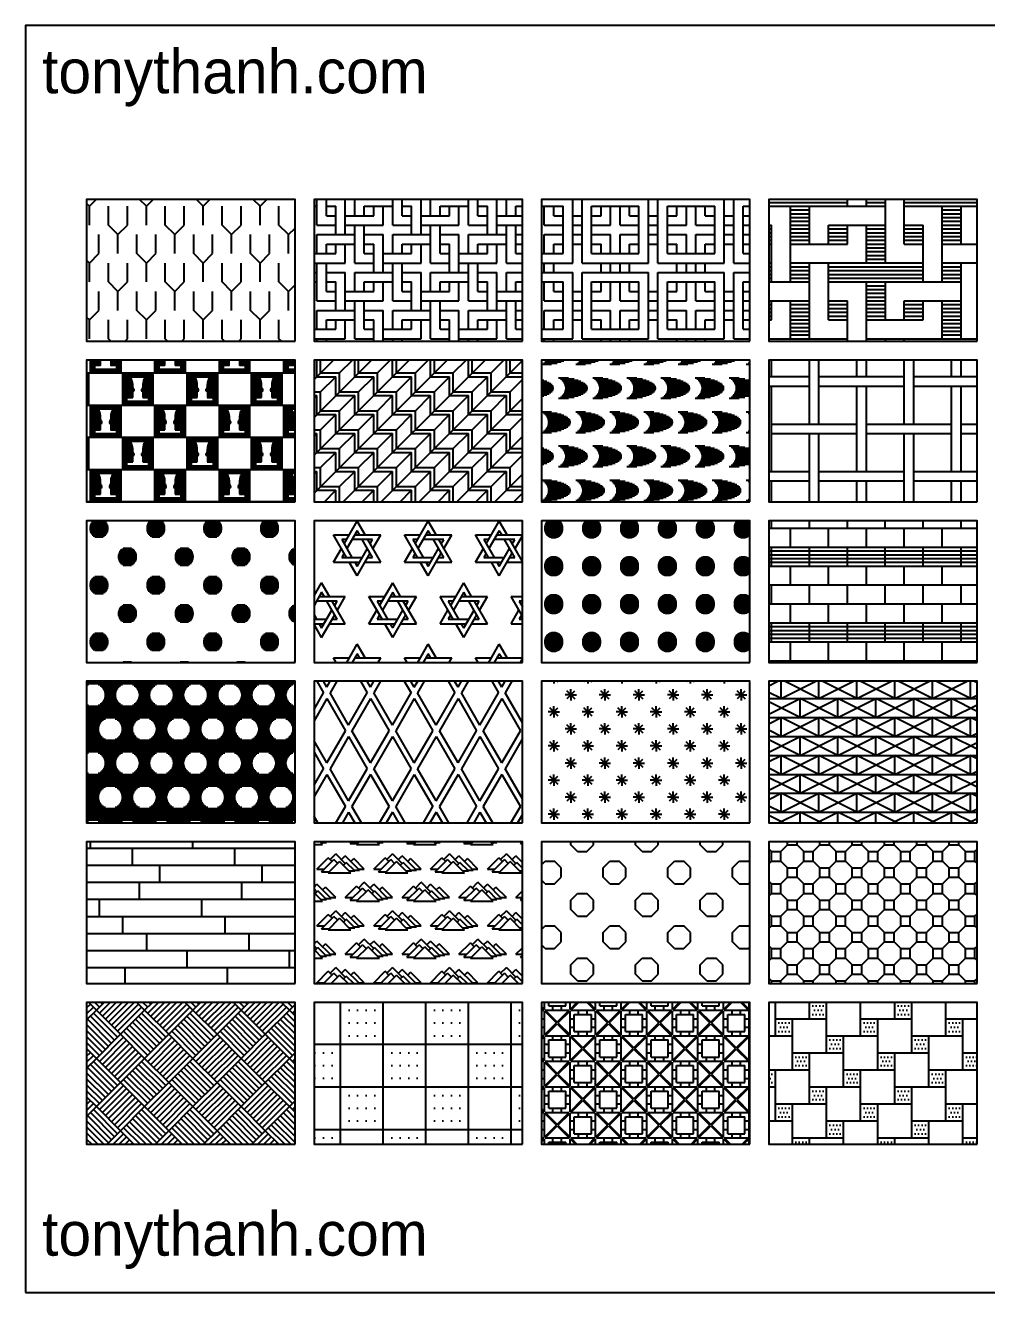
# Model space of a CAD drawing. Extents: x 3335 to 28578, y 356 to 13117.
# Drawn here: x 19482 to 24555, y 6425 to 13117 of the extents above; entities that cross this region are included whole.
import ezdxf

# ---------------------------------------------------------------- set-up
doc = ezdxf.new("R2010")
doc.units = 0
doc.header["$MEASUREMENT"] = 0
doc.layers.get('0').update_dxf_attribs({"linetype": 'CONTINUOUS'})
doc.layers.add('0-Frame', color=142, linetype='CONTINUOUS')
doc.layers.add('FF', color=8, linetype='CONTINUOUS')
doc.styles.add('HELVECONDENSE', font='Copy of ARIALN.TTF')

msp = doc.modelspace()

# ---------------------------------------------------------------- hatches: boundary and pattern name
h = msp.add_hatch()
h.set_pattern_fill('CS29', color=256, scale=10, style=0)
h.set_pattern_definition([(90, (16469.915, 3511.295), (-50, 150), [100, -200]), (135, (16519.92, 3461.3), (-150, -150), [70.7107, -141.4213]), (45, (16519.92, 3461.3), (-150, 150), [70.7107, -141.4213])])
h.paths.add_polyline_path([(20905, 12196.9), (19805, 12196.9), (19805, 11448.9), (20905, 11448.9)])
h = msp.add_hatch()
h.set_pattern_fill('CS30', color=256, scale=10, style=0)
h.set_pattern_definition([(90, (16419.9, 3461.3), (-400, 2e-14), [200, -50, 100, -50]), (0, (16419.9, 3461.3), (0, 400), [100, -50, 200, -50]), (90, (16769.9, 3461.3), (-400, 2e-14), [100, -50, 200, -50]), (0, (16419.9, 3811.3), (0, 400), [200, -50, 100, -50]), (0, (16469.9, 3511.3), (0, 400), [50, -50, 150, -150]), (90, (16719.9, 3511.3), (-400, 2e-14), [50, -50, 150, -150]), (0, (16469.9, 3761.3), (0, 400), [150, -50, 50, -150]), (90, (16469.9, 3511.3), (-400, 2e-14), [150, -50, 50, -150]), (0, (16669.9, 3561.3), (0, 400), [150, -50, 50, -150]), (0, (16619.9, 3611.3), (0, 400), [200, -50, 100, -50]), (90, (16669.9, 3711.3), (-400, 2e-14), [150, -50, 50, -150]), (90, (16619.9, 3661.3), (-400, 2e-14), [200, -50, 100, -50]), (0, (16619.9, 3661.3), (0, 400), [100, -50, 200, -50]), (0, (16669.9, 3711.3), (0, 400), [50, -50, 150, -150]), (90, (16519.9, 3711.3), (-400, 2e-14), [50, -50, 150, -150]), (90, (16569.9, 3661.3), (-400, 2e-14), [100, -50, 200, -50])])
h.paths.add_polyline_path([(22105, 12196.9), (21005, 12196.9), (21005, 11448.9), (22105, 11448.9)])
h = msp.add_hatch()
h.set_pattern_fill('CS32', color=256, scale=10, style=0)
h.set_pattern_definition([(90, (16419.9, 3461.3), (-400, 2e-14), [350, -50]), (0, (16419.9, 3461.3), (0, 400), [350, -50]), (90, (16769.9, 3461.3), (-400, 2e-14), [350, -50]), (0, (16419.9, 3811.3), (0, 400), [350, -50]), (0, (16469.9, 3511.3), (0, 400), [250, -150]), (90, (16719.9, 3511.3), (-400, 2e-14), [250, -150]), (0, (16469.9, 3761.3), (0, 400), [250, -150]), (90, (16469.9, 3511.3), (-400, 2e-14), [250, -150]), (0, (16669.9, 3561.3), (0, 400), [50, -50, 50, -50, 50, -150]), (0, (16619.9, 3611.3), (0, 400), [100, -50, 50, -50, 100, -50]), (90, (16669.9, 3711.3), (-400, 2e-14), [50, -50, 50, -50, 50, -150]), (90, (16619.9, 3661.3), (-400, 2e-14), [100, -50, 50, -50, 100, -50]), (0, (16619.9, 3661.3), (0, 400), [100, -50, 50, -50, 100, -50]), (0, (16669.9, 3711.3), (0, 400), [50, -50, 50, -50, 50, -150]), (90, (16519.9, 3711.3), (-400, 2e-14), [50, -50, 50, -50, 50, -150]), (90, (16569.9, 3661.3), (-400, 2e-14), [100, -50, 50, -50, 100, -50])])
h.paths.add_polyline_path([(23305, 12196.9), (22205, 12196.9), (22205, 11448.9), (23305, 11448.9)])
h = msp.add_hatch()
h.set_pattern_fill('CS33', color=256, scale=20, style=0)
h.set_pattern_definition([(90, (16419.9, 3461.3), (-800, 5e-14), [400, -100, 200, -100]), (0, (16419.9, 3461.3), (0, 800), [200, -100, 400, -100]), (90, (17119.9, 3461.3), (-800, 5e-14), [200, -100, 400, -100]), (0, (16419.9, 4161.3), (0, 800), [400, -100, 200, -100]), (0, (16519.9, 3561.3), (0, 800), [100, -100, 300, -300]), (90, (17019.9, 3561.3), (-800, 5e-14), [100, -100, 300, -300]), (0, (16519.9, 4061.3), (0, 800), [300, -100, 100, -300]), (90, (16519.9, 3561.3), (-800, 5e-14), [300, -100, 100, -300]), (0, (16919.9, 3661.3), (0, 800), [300, -100, 100, -300]), (0, (16819.9, 3761.3), (0, 800), [400, -100, 200, -100]), (90, (16919.9, 3961.3), (-800, 5e-14), [300, -100, 100, -300]), (90, (16819.9, 3861.3), (-800, 5e-14), [400, -100, 200, -100]), (0, (16819.9, 3861.3), (0, 800), [200, -100, 400, -100]), (0, (16919.9, 3961.3), (0, 800), [100, -100, 300, -300]), (90, (16619.9, 3961.3), (-800, 5e-14), [100, -100, 300, -300]), (90, (16719.9, 3861.3), (-800, 5e-14), [200, -100, 400, -100]), (0, (16519.9, 3581.3), (400, 400), [100, -100]), (0, (16519.9, 3601.3), (400, 400), [100, -100]), (0, (16519.9, 3621.3), (400, 400), [100, -100]), (0, (16519.9, 3641.3), (400, 400), [100, -100]), (0, (17519.9, 3661.3), (400, 400), [100, -700]), (0, (17519.9, 3681.3), (400, 400), [100, -700]), (0, (17519.9, 3701.3), (400, 400), [100, -700]), (0, (17519.9, 3721.3), (400, 400), [100, -700]), (0, (17519.9, 3741.3), (400, 400), [100, -700]), (0, (17519.9, 3761.3), (400, 400), [100, -700]), (0, (17519.9, 3861.3), (400, 400), [100, -700]), (0, (17519.9, 3881.3), (400, 400), [100, -700]), (0, (17519.9, 3901.3), (400, 400), [100, -700]), (0, (17519.9, 3921.3), (400, 400), [100, -700]), (0, (17519.9, 3941.3), (400, 400), [100, -700]), (0, (17519.9, 3961.3), (400, 400), [100, -700]), (0, (17119.9, 3781.3), (400, 400), [100, -100, 500, -100]), (0, (17119.9, 3801.3), (400, 400), [100, -100, 500, -100]), (0, (17119.9, 3821.3), (400, 400), [100, -100, 500, -100]), (0, (17119.9, 3841.3), (400, 400), [100, -100, 500, -100])])
h.paths.add_polyline_path([(24505, 12196.9), (23405, 12196.9), (23405, 11448.9), (24505, 11448.9)])
h = msp.add_hatch()
h.set_pattern_fill('CS37', color=256, scale=5, style=0)
h.set_pattern_definition([(0, (16419.92, 3461.3), (0, 170), []), (0, (16419.92, 3466.3), (170, 170), [170, -170]), (0, (16419.92, 3471.3), (170, 170), [170, -170]), (0, (16419.92, 3476.3), (170, 170), [170, -170]), (0, (16419.92, 3481.3), (170, 170), [170, -170]), (0, (16419.92, 3486.3), (170, 170), [31.35, -107.3, 31.35, -170]), (0, (16419.92, 3491.3), (170, 170), [31.35, -107.3, 31.35, -170]), (0, (16419.92, 3496.3), (170, 170), [31.35, -107.3, 31.35, -170]), (0, (16419.92, 3501.3), (170, 170), [58.35, -53.3, 58.35, -170]), (0, (16419.92, 3506.3), (170, 170), [61.35, -47.3, 61.35, -170]), (0, (16419.92, 3511.3), (170, 170), [61.35, -47.3, 61.35, -170]), (0, (16419.92, 3516.3), (170, 170), [61.35, -47.3, 61.35, -170]), (0, (16419.92, 3521.3), (170, 170), [57.6, -54.8, 57.6, -170]), (0, (16419.92, 3526.3), (170, 170), [61.35, -47.3, 61.35, -170]), (0, (16419.92, 3531.3), (170, 170), [61.35, -47.3, 61.35, -170]), (0, (16419.92, 3536.3), (170, 170), [66.5, -37, 66.5, -170]), (0, (16419.92, 3541.3), (170, 170), [68.85, -32.3, 68.85, -170]), (0, (16419.92, 3546.3), (170, 170), [66.35, -37.3, 66.35, -170]), (0, (16419.92, 3551.3), (170, 170), [63.85, -42.3, 63.85, -170]), (0, (16419.92, 3556.3), (170, 170), [61.35, -47.3, 61.35, -170]), (0, (16419.92, 3561.3), (170, 170), [61.7, -46.6, 61.7, -170]), (0, (16419.92, 3566.3), (170, 170), [61.75, -46.5, 61.75, -170]), (0, (16419.92, 3571.3), (170, 170), [61.55, -46.9, 61.55, -170]), (0, (16419.92, 3576.3), (170, 170), [61, -48, 61, -170]), (0, (16419.92, 3581.3), (170, 170), [60.2, -49.6, 60.2, -170]), (0, (16419.92, 3586.3), (170, 170), [59.1, -51.8, 59.1, -170]), (0, (16419.92, 3591.3), (170, 170), [57.7, -54.6, 57.7, -170]), (0, (16419.92, 3596.3), (170, 170), [55.95, -58.1, 55.95, -170]), (0, (16419.92, 3601.3), (170, 170), [53.85, -62.3, 53.85, -170]), (0, (16419.92, 3606.3), (170, 170), [51.35, -67.3, 51.35, -170]), (0, (16419.92, 3611.3), (170, 170), [170, -170]), (0, (16419.92, 3616.3), (170, 170), [170, -170]), (0, (16419.92, 3621.3), (170, 170), [170, -170]), (0, (16419.92, 3626.3), (170, 170), [170, -170])])
h.paths.add_polyline_path([(20905, 11348.9), (19805, 11348.9), (19805, 10600.9), (20905, 10600.9)])
h = msp.add_hatch()
h.set_pattern_fill('CS38', color=256, scale=10, style=0)
h.set_pattern_definition([(90, (16419.92, 3461.29), (-100, 100), [100, -100]), (0, (16419.92, 3461.29), (100, 100), [100, -100]), (0, (16439.92, 3481.29), (100, 100), [100, -100]), (90, (16439.92, 3481.29), (-100, 100), [100, -100]), (45, (16539.92, 3481.3), (-100, 100), [113.137, -28.2843]), (45, (16419.92, 3461.3), (-100, 100), [])])
h.paths.add_polyline_path([(22105, 11348.9), (21005, 11348.9), (21005, 10600.9), (22105, 10600.9)])
h = msp.add_hatch()
h.set_pattern_fill('CS40', color=256, scale=6, style=0)
h.set_pattern_definition([(0, (16479.92, 3461.3), (90, 180), [120, -60]), (0, (16479.61, 3467.3), (90, 180), [119.388, -60.612]), (0, (16478.7, 3473.3), (90, 180), [117.564, -62.436]), (0, (16477.15, 3479.3), (90, 180), [114.468, -65.532]), (0, (16474.9, 3485.3), (90, 180), [109.98, -70.02]), (0, (16471.88, 3491.3), (90, 180), [103.92, -76.08]), (0, (16467.92, 3497.3), (90, 180), [96, -84]), (0, (16462.76, 3503.3), (90, 180), [85.692, -94.308]), (0, (16455.92, 3509.3), (90, 180), [72, -108]), (0, (16446.06, 3515.3), (90, 180), [52.296, -127.704]), (0, (16479.61, 3455.3), (90, 180), [119.388, -60.612]), (0, (16478.7, 3449.3), (90, 180), [117.564, -62.436]), (0, (16477.15, 3443.3), (90, 180), [114.468, -65.532]), (0, (16474.9, 3437.3), (90, 180), [109.98, -70.02]), (0, (16471.88, 3431.3), (90, 180), [103.92, -76.08]), (0, (16467.92, 3425.3), (90, 180), [96, -84]), (0, (16462.76, 3419.3), (90, 180), [85.692, -94.308]), (0, (16455.92, 3413.3), (90, 180), [72, -108]), (0, (16446.06, 3407.3), (90, 180), [52.296, -127.704])])
h.paths.add_polyline_path([(23305, 11348.9), (22205, 11348.9), (22205, 10600.9), (23305, 10600.9)])
h = msp.add_hatch()
h.set_pattern_fill('CS41', color=256, scale=10, style=0)
h.set_pattern_definition([(0, (16419.92, 3461.3), (250, 250), [450, -50]), (0, (16419.92, 3511.3), (250, 250), [450, -50]), (90, (16619.92, 3511.3), (-250, 250), [450, -50]), (90, (16669.92, 3511.3), (-250, 250), [450, -50])])
h.paths.add_polyline_path([(24505, 11348.9), (23405, 11348.9), (23405, 10600.9), (24505, 10600.9)])
h = msp.add_hatch()
h.set_pattern_fill('CS45', color=256, scale=5, style=0)
h.set_pattern_definition([(0, (16698.12, 3666.3), (150, 150), [43.6, -256.4]), (0, (16689.92, 3671.3), (150, 150), [60, -240]), (0, (16684.22, 3676.3), (150, 150), [71.4, -228.6]), (0, (16679.92, 3681.3), (150, 150), [80, -220]), (0, (16676.62, 3686.3), (150, 150), [86.6, -213.4]), (0, (16674.07, 3691.3), (150, 150), [91.65, -208.35]), (0, (16672.22, 3696.3), (150, 150), [95.4, -204.6]), (0, (16670.92, 3701.3), (150, 150), [98, -202]), (0, (16670.17, 3706.3), (150, 150), [99.5, -200.5]), (0, (16669.92, 3711.3), (150, 150), [100, -200]), (0, (16698.12, 3756.3), (150, 150), [43.6, -256.4]), (0, (16689.92, 3751.3), (150, 150), [60, -240]), (0, (16684.22, 3746.3), (150, 150), [71.4, -228.6]), (0, (16679.92, 3741.3), (150, 150), [80, -220]), (0, (16676.62, 3736.3), (150, 150), [86.6, -213.4]), (0, (16674.07, 3731.3), (150, 150), [91.65, -208.35]), (0, (16672.22, 3726.3), (150, 150), [95.4, -204.6]), (0, (16670.92, 3721.3), (150, 150), [98, -202]), (0, (16670.17, 3716.3), (150, 150), [99.5, -200.5])])
h.paths.add_polyline_path([(20905, 10500.9), (19805, 10500.9), (19805, 9752.9), (20905, 9752.9)])
h = msp.add_hatch()
h.set_pattern_fill('CS46', color=256, scale=5, style=0)
h.set_pattern_definition([(0, (16419.9, 3461.3), (187.5, 324.76), [137.799, -28.8675, 83.3333, -125]), (60, (16419.9, 3461.3), (-187.5, 324.76), [83.3333, -28.8675, 137.799, -125]), (120, (16669.9, 3461.3), (-375, -4e-08), [137.799, -28.8675, 83.3333, -125]), (120, (16544.9, 3389.13), (-375, -4e-08), [83.3333, -28.8675, 137.799, -125]), (60, (16544.9, 3389.13), (-187.5, 324.76), [137.799, -28.8675, 83.3333, -125]), (0, (16419.9, 3605.63), (187.5, 324.76), [83.3333, -28.8675, 137.799, -125]), (0, (16463.22, 3486.3), (187.5, 324.76), [108.9316, -28.8675, 25.598, -211.6025]), (120, (16626.6, 3486.3), (-375, -4e-08), [108.9316, -28.8675, 25.598, -211.6025]), (240, (16544.9, 3627.8), (187.5, -324.76), [108.9316, -28.8675, 25.598, -211.6025]), (60, (16544.9, 3439.13), (-187.5, 324.76), [108.9316, -28.8675, 25.598, -211.6025]), (180, (16626.6, 3580.63), (-187.5, -324.76), [108.9316, -28.8675, 25.598, -211.6025]), (300, (16463.22, 3580.63), (375, 4e-08), [108.9316, -28.8675, 25.598, -211.6025])])
h.paths.add_polyline_path([(22105, 10500.9), (21005, 10500.9), (21005, 9752.9), (22105, 9752.9)])
h = msp.add_hatch()
h.set_pattern_fill('CS47', color=256, scale=5, style=0)
h.set_pattern_definition([(0, (16619.92, 3461.3), (0, 200), [100, -100]), (0, (16619.92, 3462.54), (0, 200), [99.95, -100.05]), (0, (16619.97, 3463.8), (0, 200), [99.85, -100.15]), (0, (16620.07, 3465.04), (0, 200), [99.7, -100.3]), (0, (16620.17, 3466.3), (0, 200), [99.5, -100.5]), (0, (16620.32, 3467.54), (0, 200), [99.2, -100.8]), (0, (16620.47, 3468.8), (0, 200), [98.85, -101.15]), (0, (16620.67, 3470.04), (0, 200), [98.45, -101.55]), (0, (16620.92, 3471.3), (0, 200), [98, -102]), (0, (16621.22, 3472.54), (0, 200), [97.45, -102.55]), (0, (16621.52, 3473.8), (0, 200), [96.8, -103.2]), (0, (16621.87, 3475.04), (0, 200), [96.15, -103.85]), (0, (16622.22, 3476.3), (0, 200), [95.4, -104.6]), (0, (16622.62, 3477.54), (0, 200), [94.55, -105.45]), (0, (16623.07, 3478.8), (0, 200), [93.65, -106.35]), (0, (16623.57, 3480.04), (0, 200), [92.7, -107.3]), (0, (16624.07, 3481.3), (0, 200), [91.65, -108.35]), (0, (16624.67, 3482.54), (0, 200), [90.5, -109.5]), (0, (16625.27, 3483.8), (0, 200), [89.3, -110.7]), (0, (16625.92, 3485.04), (0, 200), [88, -112]), (0, (16626.62, 3486.3), (0, 200), [86.6, -113.4]), (0, (16627.37, 3487.54), (0, 200), [85.1, -114.9]), (0, (16628.17, 3488.8), (0, 200), [83.5, -116.5]), (0, (16629.02, 3490.04), (0, 200), [81.8, -118.2]), (0, (16629.92, 3491.3), (0, 200), [80, -120]), (0, (16630.87, 3492.54), (0, 200), [78.05, -121.95]), (0, (16631.92, 3493.8), (0, 200), [76, -124]), (0, (16633.02, 3495.04), (0, 200), [73.8, -126.2]), (0, (16634.22, 3496.3), (0, 200), [71.4, -128.6]), (0, (16635.47, 3497.54), (0, 200), [68.85, -131.15]), (0, (16636.87, 3498.8), (0, 200), [66.15, -133.85]), (0, (16638.32, 3500.04), (0, 200), [63.2, -136.8]), (0, (16639.92, 3501.3), (0, 200), [60, -140]), (0, (16641.67, 3502.54), (0, 200), [56.5, -143.5]), (0, (16643.57, 3503.8), (0, 200), [52.7, -147.3]), (0, (16645.72, 3505.04), (0, 200), [48.4, -151.6]), (0, (16648.12, 3506.3), (0, 200), [43.6, -156.4]), (0, (16650.92, 3507.54), (0, 200), [38, -162]), (0, (16654.32, 3508.8), (0, 200), [31.2, -168.8]), (0, (16658.82, 3510.04), (0, 200), [22.2, -177.8]), (0, (16619.92, 3460.04), (0, 200), [99.95, -100.05]), (0, (16619.97, 3458.8), (0, 200), [99.85, -100.15]), (0, (16620.07, 3457.54), (0, 200), [99.7, -100.3]), (0, (16620.17, 3456.3), (0, 200), [99.5, -100.5]), (0, (16620.32, 3455.04), (0, 200), [99.2, -100.8]), (0, (16620.47, 3453.8), (0, 200), [98.85, -101.15]), (0, (16620.67, 3452.54), (0, 200), [98.45, -101.55]), (0, (16620.92, 3451.3), (0, 200), [98, -102]), (0, (16621.22, 3450.04), (0, 200), [97.45, -102.55]), (0, (16621.52, 3448.8), (0, 200), [96.8, -103.2]), (0, (16621.87, 3447.54), (0, 200), [96.15, -103.85]), (0, (16622.22, 3446.3), (0, 200), [95.4, -104.6]), (0, (16622.62, 3445.04), (0, 200), [94.55, -105.45]), (0, (16623.07, 3443.8), (0, 200), [93.65, -106.35]), (0, (16623.57, 3442.54), (0, 200), [92.7, -107.3]), (0, (16624.07, 3441.3), (0, 200), [91.65, -108.35]), (0, (16624.67, 3440.04), (0, 200), [90.5, -109.5]), (0, (16625.27, 3438.8), (0, 200), [89.3, -110.7]), (0, (16625.92, 3437.54), (0, 200), [88, -112]), (0, (16626.62, 3436.3), (0, 200), [86.6, -113.4]), (0, (16627.37, 3435.04), (0, 200), [85.1, -114.9]), (0, (16628.17, 3433.8), (0, 200), [83.5, -116.5]), (0, (16629.02, 3432.54), (0, 200), [81.8, -118.2]), (0, (16629.92, 3431.3), (0, 200), [80, -120]), (0, (16630.87, 3430.04), (0, 200), [78.05, -121.95]), (0, (16631.92, 3428.8), (0, 200), [76, -124]), (0, (16633.02, 3427.54), (0, 200), [73.8, -126.2]), (0, (16634.22, 3426.3), (0, 200), [71.4, -128.6]), (0, (16635.47, 3425.04), (0, 200), [68.85, -131.15]), (0, (16636.87, 3423.8), (0, 200), [66.15, -133.85]), (0, (16638.32, 3422.54), (0, 200), [63.2, -136.8]), (0, (16639.92, 3421.3), (0, 200), [60, -140]), (0, (16641.67, 3420.04), (0, 200), [56.5, -143.5]), (0, (16643.57, 3418.8), (0, 200), [52.7, -147.3]), (0, (16645.72, 3417.54), (0, 200), [48.4, -151.6]), (0, (16648.12, 3416.3), (0, 200), [43.6, -156.4]), (0, (16650.92, 3415.04), (0, 200), [38, -162]), (0, (16654.32, 3413.8), (0, 200), [31.2, -168.8]), (0, (16658.82, 3412.54), (0, 200), [22.2, -177.8])])
h.paths.add_polyline_path([(23305, 10500.9), (22205, 10500.9), (22205, 9752.9), (23305, 9752.9)])
h = msp.add_hatch()
h.set_pattern_fill('CS48', color=256, scale=10, style=0)
h.set_pattern_definition([(0, (16419.92, 3461.29), (0, 100), []), (90, (16419.92, 3461.29), (-100, 100), [100, -100]), (0, (16419.9, 3481.3), (0, 400), []), (0, (16419.9, 3501.3), (0, 400), []), (0, (16419.9, 3521.3), (0, 400), []), (0, (16419.9, 3541.3), (0, 400), [])])
h.paths.add_polyline_path([(24505, 10500.9), (23405, 10500.9), (23405, 9752.9), (24505, 9752.9)])
h = msp.add_hatch()
h.set_pattern_fill('CS52', color=256, scale=6, style=0)
h.set_pattern_definition([(0, (16479.92, 3461.3), (90, 180), [60, -120]), (0, (16479.61, 3467.3), (90, 180), [60.612, -119.388]), (0, (16478.7, 3473.3), (90, 180), [62.436, -117.564]), (0, (16477.15, 3479.3), (90, 180), [65.532, -114.468]), (0, (16474.9, 3485.3), (90, 180), [70.02, -109.98]), (0, (16471.88, 3491.3), (90, 180), [76.08, -103.92]), (0, (16467.92, 3497.3), (90, 180), [84, -96]), (0, (16462.76, 3503.3), (90, 180), [94.308, -85.692]), (0, (16455.92, 3509.3), (90, 180), [108, -72]), (0, (16446.06, 3515.3), (90, 180), [127.704, -52.296]), (0, (16419.92, 3521.3), (0, 180), []), (0, (16419.92, 3527.3), (0, 180), []), (0, (16419.92, 3533.3), (0, 180), []), (0, (16419.92, 3539.3), (0, 180), []), (0, (16419.92, 3545.3), (0, 180), []), (0, (16419.92, 3551.3), (0, 180), []), (0, (16419.92, 3557.3), (0, 180), []), (0, (16419.92, 3563.3), (0, 180), []), (0, (16419.92, 3569.3), (0, 180), []), (0, (16419.92, 3575.3), (0, 180), []), (0, (16419.92, 3581.3), (0, 180), []), (0, (16479.61, 3455.3), (90, 180), [60.612, -119.388]), (0, (16478.7, 3449.3), (90, 180), [62.436, -117.564]), (0, (16477.15, 3443.3), (90, 180), [65.532, -114.468]), (0, (16474.9, 3437.3), (90, 180), [70.02, -109.98]), (0, (16471.88, 3431.3), (90, 180), [76.08, -103.92]), (0, (16467.92, 3425.3), (90, 180), [84, -96]), (0, (16462.76, 3419.3), (90, 180), [94.308, -85.692]), (0, (16455.92, 3413.3), (90, 180), [108, -72]), (0, (16446.06, 3407.3), (90, 180), [127.704, -52.296])])
h.paths.add_polyline_path([(20905, 9652.9), (19805, 9652.9), (19805, 8904.9), (20905, 8904.9)])
h = msp.add_hatch()
h.set_pattern_fill('CS53', color=256, scale=10, style=0)
h.set_pattern_definition([(60, (18185.39, 4221.3), (-8e-07, 400), [196.299, -34.641]), (120, (18185.39, 4221.3), (-346.41, 200), [196.299, -34.641]), (240, (18185.39, 4561.3), (8e-07, -400), [196.299, -34.641]), (300, (18185.39, 4561.3), (346.41, -200), [196.299, -34.641])])
h.paths.add_polyline_path([(22105, 9652.9), (21005, 9652.9), (21005, 8904.9), (22105, 8904.9)])
h = msp.add_hatch()
h.set_pattern_fill('CS54', color=256, scale=3, style=0)
h.set_pattern_definition([(0, (16419.915, 3461.295), (90, 90), [30, -150]), (45, (16419.92, 3461.3), (-90, 90), [30, -97.2792]), (90, (16419.915, 3461.295), (-90, 90), [30, -150]), (180, (16419.915, 3461.295), (-90, -90), [30, -150]), (270, (16419.915, 3461.295), (90, -90), [30, -150]), (135, (16419.92, 3461.3), (-90, -90), [30, -97.2792]), (225, (16419.92, 3461.3), (90, -90), [30, -97.2792]), (315, (16419.92, 3461.3), (90, 90), [30, -97.2792])])
h.paths.add_polyline_path([(23305, 9652.9), (22205, 9652.9), (22205, 8904.9), (23305, 8904.9)])
h = msp.add_hatch()
h.set_pattern_fill('CS55', color=256, scale=10, style=0)
h.set_pattern_definition([(0, (17069.92, 3761.29), (0, 100), []), (90, (17069.92, 3761.29), (-100, 100), [100, -100]), (26.565, (17069.92, 3761.3), (100, 300), [223.607, -223.607]), (26.565, (17269.92, 3761.3), (100, 300), [223.607, -223.607]), (26.565, (17469.92, 3761.3), (100, 300), [223.607, -223.607]), (26.565, (17369.92, 3861.3), (100, 300), [223.607, -223.607]), (26.565, (17269.92, 3961.3), (100, 300), [223.607, -223.607]), (153.435, (17269.92, 3761.3), (-300, -100), [223.607, -223.607]), (153.435, (17469.92, 3761.3), (-300, -100), [223.607, -223.607]), (153.435, (17369.92, 3861.3), (-300, -100), [223.607, -223.607]), (153.435, (17269.92, 3961.3), (-300, -100), [223.607, -223.607]), (153.435, (17769.92, 4061.3), (-300, -100), [223.607, -223.607])])
h.paths.add_polyline_path([(24505, 9652.9), (23405, 9652.9), (23405, 8904.9), (24505, 8904.9)])
h = msp.add_hatch()
h.set_pattern_fill('CS60', color=256, scale=0.6, style=0)
h.set_pattern_definition([(0, (16419.915, 3461.295), (0, 90), []), (90, (16419.9, 3461.3), (-540, 3e-14), [90, -810]), (90, (16767.9, 3551.3), (-540, 3e-14), [90, -810]), (90, (16554.9, 3641.3), (-540, 3e-14), [90, -810]), (90, (16881.9, 3731.3), (-540, 3e-14), [90, -810]), (90, (16755.9, 3821.3), (-540, 3e-14), [90, -810]), (90, (16632.9, 3911.3), (-540, 3e-14), [90, -810]), (90, (16842.9, 4001.3), (-540, 3e-14), [90, -810]), (90, (16950.9, 4091.3), (-540, 3e-14), [90, -810]), (90, (16806.9, 4181.3), (-540, 3e-14), [90, -810]), (90, (16584.9, 4271.3), (-540, 3e-14), [90, -810])])
h.paths.add_polyline_path([(20905, 8804.9), (19805, 8804.9), (19805, 8056.9), (20905, 8056.9)])
h = msp.add_hatch()
h.set_pattern_fill('CS61', color=256, scale=5, style=0)
h.set_pattern_definition([(0, (16669.92, 4011.3), (150, 150), [40, -180, 30, -50]), (0, (16694.92, 3996.3), (150, 150), [40, -260]), (0, (16729.92, 3991.3), (150, 150), [120, -180]), (0, (16839.92, 4001.3), (150, 150), [30, -270]), (0, (16864.92, 4006.3), (150, 150), [30, -270]), (45, (16669.92, 4011.3), (-150, 150), [84.853, -127.279]), (45, (16694.92, 3996.3), (-150, 150), [91.924, -120.208]), (45, (16729.92, 3991.3), (-150, 150), [84.853, -127.279]), (45, (16739.92, 4061.3), (-150, 150), [42.4264, -169.7056]), (45, (16809.92, 4031.3), (-150, 150), [21.213, -190.919]), (45, (16799.92, 4061.3), (-150, 150), [28.284, -183.848]), (45, (16849.92, 4051.3), (-150, 150), [21.213, -190.919]), (135, (16919.92, 4011.3), (-150, -150), [77.782, -134.35]), (135, (16894.92, 4006.3), (-150, -150), [106.066, -106.066]), (135, (16869.92, 4001.3), (-150, -150), [63.6396, -148.4924]), (135, (16819.92, 4041.3), (-150, -150), [70.7107, -141.4214]), (135, (16849.92, 3991.3), (-150, -150), [84.853, -127.279]), (135, (16779.92, 4041.3), (-150, -150), [28.284, -183.848]), (135, (16749.92, 4051.3), (-150, -150), [28.284, -183.848])])
h.paths.add_polyline_path([(22105, 8804.9), (21005, 8804.9), (21005, 8056.9), (22105, 8056.9)])
h = msp.add_hatch()
h.set_pattern_fill('CS62', color=256, scale=5, style=0)
h.set_pattern_definition([(0, (16419.92, 3461.3), (-170.7107, 170.7107), [50, -291.4214]), (0, (16419.92, 3582), (-170.7107, 170.7107), [50, -291.4214]), (45, (16384.56, 3546.65), (-85.3553, 85.3553), [50, -191.4214]), (90, (16384.56, 3496.65), (-170.7107, -170.7107), [50, -291.4214]), (90, (16505.27, 3496.65), (-170.7107, -170.7107), [50, -291.4214]), (135, (16419.92, 3461.3), (-85.3553, -85.3553), [50, -191.4214])])
h.paths.add_polyline_path([(23305, 8804.9), (22205, 8804.9), (22205, 8056.9), (23305, 8056.9)])
h = msp.add_hatch()
h.set_pattern_fill('CS63', color=256, scale=5, style=0)
h.set_pattern_definition([(0, (16419.915, 3461.295), (-85.35534, 85.35534), [50, -120.7107]), (0, (16419.915, 3582.005), (-85.35534, 85.35534), [50, -120.7107]), (45, (16384.56, 3546.65), (-85.3553, 85.3553), [50, -70.7107]), (90, (16384.56, 3496.65), (-85.35534, -85.35534), [50, -120.7107]), (90, (16505.27, 3496.65), (-85.35534, -85.35534), [50, -120.7107]), (135, (16419.92, 3461.3), (-85.3553, -85.3553), [50, -70.7107])])
h.paths.add_polyline_path([(24505, 8804.9), (23405, 8804.9), (23405, 8056.9), (24505, 8056.9)])
h = msp.add_hatch()
h.set_pattern_fill('ZZHAT03', color=256, scale=450, style=0)
h.set_pattern_definition([(45, (16419.92, 3461.3), (254.5584, -3e-14), [180, -180]), (45, (16404, 3477.2), (254.5584, -3e-14), [180, -180]), (45, (16388.1, 3493.11), (254.5584, -3e-14), [180, -180]), (45, (16372.19, 3509.02), (254.5584, -3e-14), [180, -180]), (45, (16356.28, 3524.93), (254.5584, -3e-14), [180, -180]), (45, (16340.37, 3540.84), (254.5584, -3e-14), [180, -180]), (45, (16324.46, 3556.75), (254.5584, -3e-14), [180, -180]), (45, (16308.55, 3572.66), (254.5584, -3e-14), [180, -180]), (45, (16292.64, 3588.57), (254.5584, -3e-14), [180, -180]), (315, (16419.92, 3461.3), (254.5584, -5e-14), [180, -180]), (315, (16435.83, 3477.2), (254.5584, -5e-14), [180, -180]), (315, (16451.74, 3493.11), (254.5584, -5e-14), [180, -180]), (315, (16467.65, 3509.02), (254.5584, -5e-14), [180, -180]), (315, (16483.55, 3524.93), (254.5584, -5e-14), [180, -180]), (315, (16499.46, 3540.84), (254.5584, -5e-14), [180, -180]), (315, (16515.37, 3556.75), (254.5584, -5e-14), [180, -180]), (315, (16531.28, 3572.66), (254.5584, -5e-14), [180, -180]), (315, (16547.2, 3588.57), (254.5584, -5e-14), [180, -180])])
h.paths.add_polyline_path([(20905, 7956.9), (19805, 7956.9), (19805, 7208.9), (20905, 7208.9)])
h = msp.add_hatch()
h.set_pattern_fill('ZZHAT04', color=256, scale=450, style=0)
h.set_pattern_definition([(0, (16419.92, 3461.3), (0, 225), []), (90, (16419.92, 3461.3), (-225, 1e-14), []), (90, (16464.92, 3506.3), (-225, 225), [0, -67.5, 0, -67.5, 0, -315]), (90, (16509.92, 3506.3), (-225, 225), [0, -67.5, 0, -67.5, 0, -315]), (90, (16554.92, 3506.3), (-225, 225), [0, -67.5, 0, -67.5, 0, -315]), (90, (16599.92, 3506.3), (-225, 225), [0, -67.5, 0, -67.5, 0, -315])])
h.paths.add_polyline_path([(22105, 7956.9), (21005, 7956.9), (21005, 7208.9), (22105, 7208.9)])
h = msp.add_hatch()
h.set_pattern_fill('ZZHAT05', color=256, scale=450, style=0)
h.set_pattern_definition([(0, (16419.92, 3461.3), (135, 135), [127.2792, -7.7208]), (90, (16416.05, 3465.16), (-135, 135), [127.2792, -7.7208]), (315, (16419.92, 3461.3), (135, 135), [90, -5.4594]), (315, (16416.05, 3457.43), (135, 135), [90, -5.4594]), (45, (16352.42, 3528.8), (-135, 135), [90, -5.4594]), (45, (16483.55, 3397.66), (-135, 135), [90, -5.4594]), (90, (16461.05, 3461.3), (-135, 135), [22.5, -90, 22.5, -135]), (90, (16506.05, 3461.3), (-135, 135), [22.5, -90, 22.5, -135]), (0, (16416.05, 3506.3), (135, 135), [22.5, -90, 22.5, -135]), (0, (16416.05, 3551.3), (135, 135), [22.5, -90, 22.5, -135]), (0, (16438.55, 3483.8), (135, 135), [90, -180]), (0, (16438.55, 3573.8), (135, 135), [90, -180]), (90, (16438.55, 3483.8), (-135, 135), [90, -180]), (90, (16528.55, 3483.8), (-135, 135), [90, -180])])
h.paths.add_polyline_path([(23305, 7956.9), (22205, 7956.9), (22205, 7208.9), (23305, 7208.9)])
h = msp.add_hatch()
h.set_pattern_fill('ZZHAT06', color=256, scale=450, style=0)
h.set_pattern_definition([(0, (16419.92, 3461.3), (-90, 180), [270, -180]), (0, (16239.92, 3371.3), (-90, 180), [270, -180]), (90, (16419.915, 3371.295), (-90, 180), [270, -180]), (0, (16437.915, 3438.795), (180, 90), [0, -450]), (0, (16455.915, 3438.795), (180, 90), [0, -450]), (0, (16473.915, 3438.795), (180, 90), [0, -450]), (0, (16491.915, 3438.795), (180, 90), [0, -450]), (0, (16446.915, 3416.295), (180, 90), [0, -450]), (0, (16464.915, 3416.295), (180, 90), [0, -450]), (0, (16482.915, 3416.295), (180, 90), [0, -450]), (0, (16437.915, 3393.795), (180, 90), [0, -450]), (0, (16455.915, 3393.795), (180, 90), [0, -450]), (0, (16473.915, 3393.795), (180, 90), [0, -450]), (0, (16491.915, 3393.795), (180, 90), [0, -450])])
h.paths.add_polyline_path([(24505, 7956.9), (23405, 7956.9), (23405, 7208.9), (24505, 7208.9)])

# ---------------------------------------------------------------- linework, layer by layer
at = {"layer": '0-Frame'}
msp.add_lwpolyline([(19481.5, 6424.7), (28403.9, 6424.7), (28403.9, 13116.6), (19481.5, 13116.6)], close=True, dxfattribs=at)
at = {"layer": 'FF'}
for points in [[(20905, 11448.9), (20905, 12196.9), (19805, 12196.9), (19805, 11448.9)], [(22105, 11448.9), (22105, 12196.9), (21005, 12196.9), (21005, 11448.9)], [(23305, 11448.9), (23305, 12196.9), (22205, 12196.9), (22205, 11448.9)], [(24505, 11448.9), (24505, 12196.9), (23405, 12196.9), (23405, 11448.9)], [(20905, 10600.9), (20905, 11348.9), (19805, 11348.9), (19805, 10600.9)], [(22105, 10600.9), (22105, 11348.9), (21005, 11348.9), (21005, 10600.9)], [(23305, 10600.9), (23305, 11348.9), (22205, 11348.9), (22205, 10600.9)], [(24505, 10600.9), (24505, 11348.9), (23405, 11348.9), (23405, 10600.9)], [(20905, 9752.9), (20905, 10500.9), (19805, 10500.9), (19805, 9752.9)], [(22105, 9752.9), (22105, 10500.9), (21005, 10500.9), (21005, 9752.9)], [(23305, 9752.9), (23305, 10500.9), (22205, 10500.9), (22205, 9752.9)], [(24505, 9752.9), (24505, 10500.9), (23405, 10500.9), (23405, 9752.9)], [(20905, 8904.9), (20905, 9652.9), (19805, 9652.9), (19805, 8904.9)], [(22105, 8904.9), (22105, 9652.9), (21005, 9652.9), (21005, 8904.9)], [(23305, 8904.9), (23305, 9652.9), (22205, 9652.9), (22205, 8904.9)], [(24505, 8904.9), (24505, 9652.9), (23405, 9652.9), (23405, 8904.9)], [(20905, 8056.9), (20905, 8804.9), (19805, 8804.9), (19805, 8056.9)], [(22105, 8056.9), (22105, 8804.9), (21005, 8804.9), (21005, 8056.9)], [(23305, 8056.9), (23305, 8804.9), (22205, 8804.9), (22205, 8056.9)], [(24505, 8056.9), (24505, 8804.9), (23405, 8804.9), (23405, 8056.9)], [(20905, 7208.9), (20905, 7956.9), (19805, 7956.9), (19805, 7208.9)], [(22105, 7208.9), (22105, 7956.9), (21005, 7956.9), (21005, 7208.9)], [(23305, 7208.9), (23305, 7956.9), (22205, 7956.9), (22205, 7208.9)], [(24505, 7208.9), (24505, 7956.9), (23405, 7956.9), (23405, 7208.9)]]:
    msp.add_lwpolyline(points, close=True, dxfattribs=at)

# ---------------------------------------------------------------- texts
at = {"layer": '0-Frame', "color": 134, "style": 'HELVECONDENSE'}
for p in [(19569.6, 12757.7), (19569.6, 6619.8)]:
    msp.add_text('tonythanh.com', height=232.053, dxfattribs=at).set_placement(p)

doc.saveas('drawing.dxf')
